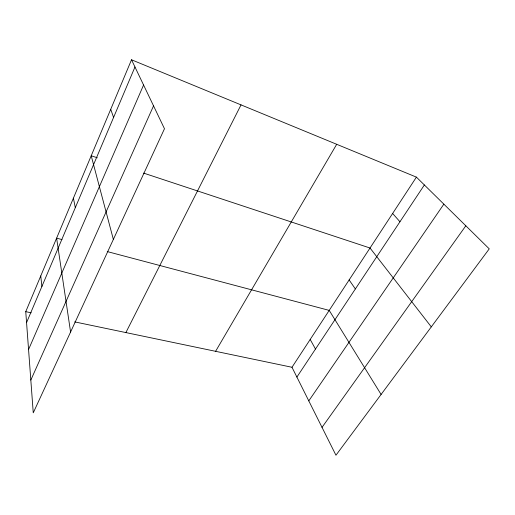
<?xml version="1.0" encoding="UTF-8"?>
<svg xmlns="http://www.w3.org/2000/svg" width="515" height="515" viewBox="0 0 515 515"><rect width="100%" height="100%" fill="white"/><g stroke="black" fill="none" stroke-linecap="round" stroke-linejoin="round"><path stroke-width="0.77" d="M131.518 59.772L164.478 128.75L33.256 412.837L25.75 311.665L131.518 59.772L416.41 177.128L489.25 248.861L335.954 455.228L291.992 367.272L74.694 321.888M26.561 322.615L134.969 67.002M28.557 349.537L143.576 85.02M30.823 380.07L153.541 105.865M125.885 332.581L241.026 104.886M215.598 351.314L336.694 144.29M291.992 367.272L416.41 177.128M296.891 377.07L424.366 184.962M308.788 400.87L443.853 204.152M322.03 427.36L465.824 225.789M25.75 311.665L31.19 312.805M62 239.584L56.618 238.155L70.581 332.021M107.268 251.578L329.214 310.391L381.1 394.451M97.309 157.783L91.213 155.762L113.358 239.417M143.608 173.098L370.027 248.018L431.3 326.877M392.63 213.48L399.949 221.759M349.138 279.941L355.363 288.954M310.185 339.469L315.489 349.041M110.719 109.309L113.583 117.426M73.407 198.166L75.306 207.68M40.756 275.931L41.895 286.469"/></g></svg>
